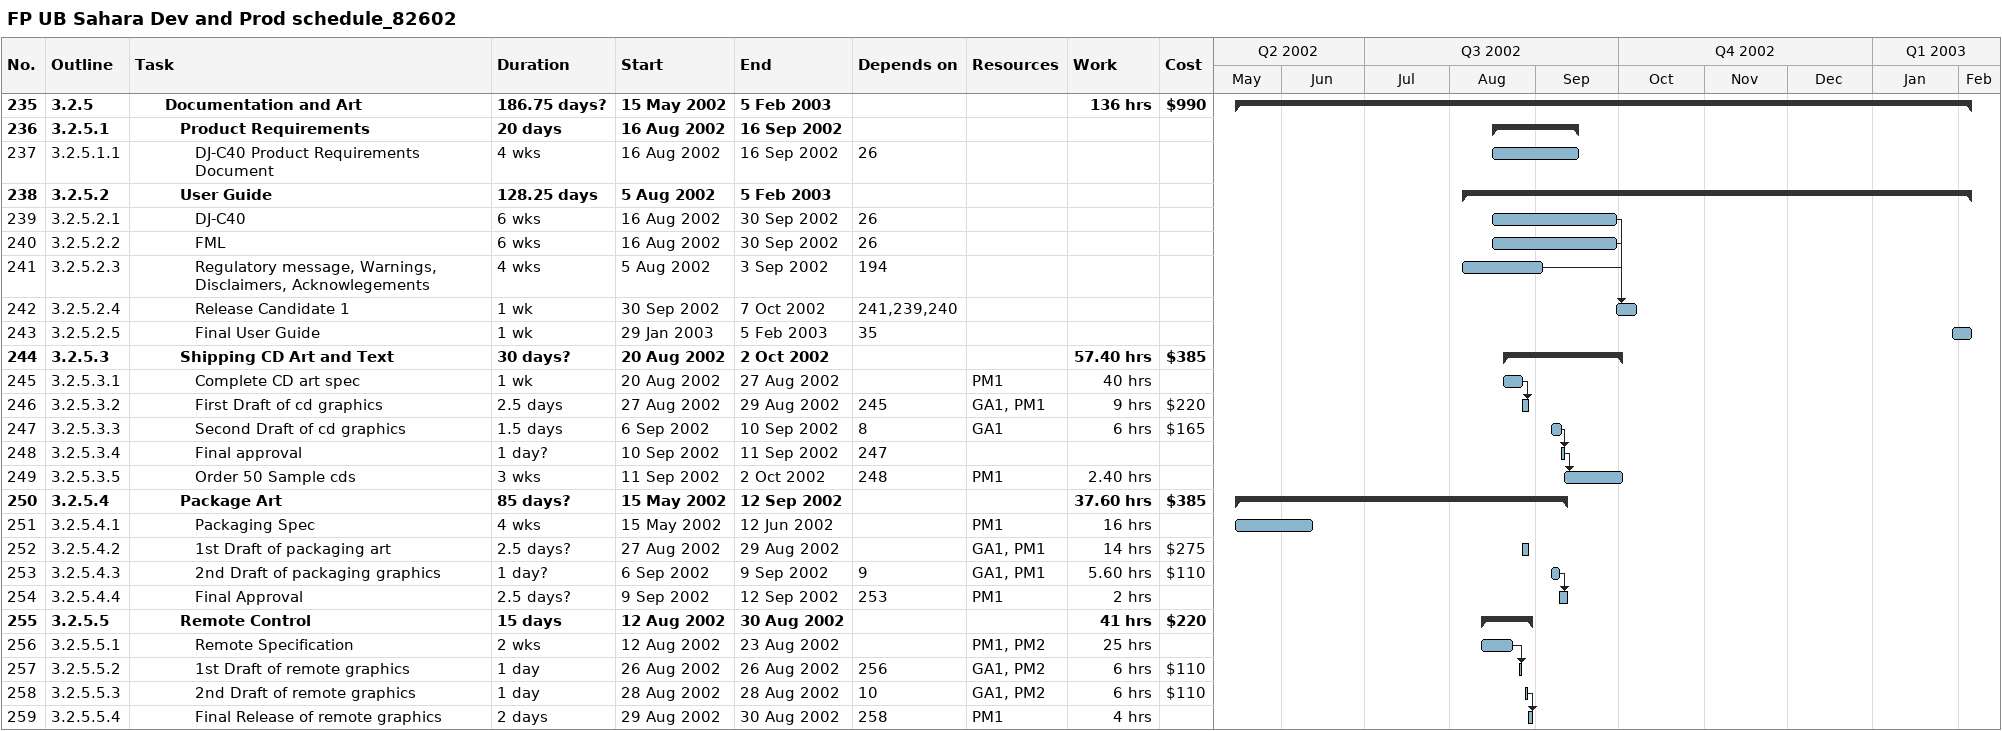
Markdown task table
FP UB Sahara Dev and Prod schedule_82602

| ID | WBS | Task | Duration | Start | Finish | Predecessors | Resources | Work (h) | Cost ($) |
|---|---|---|---|---|---|---|---|---|---|
| 235 | 3.2.5 | **Documentation and Art** | 186.75d? | 2002-05-15 | 2003-02-05 |  |  | 136 | 990 |
| 236 | 3.2.5.1 | **Product Requirements** | 20d | 2002-08-16 | 2002-09-16 |  |  |  |  |
| 237 | 3.2.5.1.1 | DJ-C40 Product Requirements Document | 4w | 2002-08-16 | 2002-09-16 | 26 |  |  |  |
| 238 | 3.2.5.2 | **User Guide** | 128.25d | 2002-08-05 | 2003-02-05 |  |  |  |  |
| 239 | 3.2.5.2.1 | DJ-C40 | 6w | 2002-08-16 | 2002-09-30 | 26 |  |  |  |
| 240 | 3.2.5.2.2 | FML | 6w | 2002-08-16 | 2002-09-30 | 26 |  |  |  |
| 241 | 3.2.5.2.3 | Regulatory message, Warnings, Disclaimers, Acknowlegements | 4w | 2002-08-05 | 2002-09-03 | 194 |  |  |  |
| 242 | 3.2.5.2.4 | Release Candidate 1 | 1w | 2002-09-30 | 2002-10-07 | 241, 239, 240 |  |  |  |
| 243 | 3.2.5.2.5 | Final User Guide | 1w | 2003-01-29 | 2003-02-05 | 35 |  |  |  |
| 244 | 3.2.5.3 | **Shipping CD Art and Text** | 30d? | 2002-08-20 | 2002-10-02 |  |  | 57.40 | 385 |
| 245 | 3.2.5.3.1 | Complete CD art spec | 1w | 2002-08-20 | 2002-08-27 |  | PM1 | 40 |  |
| 246 | 3.2.5.3.2 | First Draft of cd graphics | 2.5d | 2002-08-27 | 2002-08-29 | 245 | GA1, PM1 | 9 | 220 |
| 247 | 3.2.5.3.3 | Second Draft of cd graphics | 1.5d | 2002-09-06 | 2002-09-10 | 8 | GA1 | 6 | 165 |
| 248 | 3.2.5.3.4 | Final approval | 1d? | 2002-09-10 | 2002-09-11 | 247 |  |  |  |
| 249 | 3.2.5.3.5 | Order 50 Sample cds | 3w | 2002-09-11 | 2002-10-02 | 248 | PM1 | 2.40 |  |
| 250 | 3.2.5.4 | **Package Art** | 85d? | 2002-05-15 | 2002-09-12 |  |  | 37.60 | 385 |
| 251 | 3.2.5.4.1 | Packaging Spec | 4w | 2002-05-15 | 2002-06-12 |  | PM1 | 16 |  |
| 252 | 3.2.5.4.2 | 1st Draft of packaging art | 2.5d? | 2002-08-27 | 2002-08-29 |  | GA1, PM1 | 14 | 275 |
| 253 | 3.2.5.4.3 | 2nd Draft of packaging graphics | 1d? | 2002-09-06 | 2002-09-09 | 9 | GA1, PM1 | 5.60 | 110 |
| 254 | 3.2.5.4.4 | Final Approval | 2.5d? | 2002-09-09 | 2002-09-12 | 253 | PM1 | 2 |  |
| 255 | 3.2.5.5 | **Remote Control** | 15d | 2002-08-12 | 2002-08-30 |  |  | 41 | 220 |
| 256 | 3.2.5.5.1 | Remote Specification | 2w | 2002-08-12 | 2002-08-23 |  | PM1, PM2 | 25 |  |
| 257 | 3.2.5.5.2 | 1st Draft of remote graphics | 1d | 2002-08-26 | 2002-08-26 | 256 | GA1, PM2 | 6 | 110 |
| 258 | 3.2.5.5.3 | 2nd Draft of remote graphics | 1d | 2002-08-28 | 2002-08-28 | 10 | GA1, PM2 | 6 | 110 |
| 259 | 3.2.5.5.4 | Final Release of remote graphics | 2d | 2002-08-29 | 2002-08-30 | 258 | PM1 | 4 |  |
